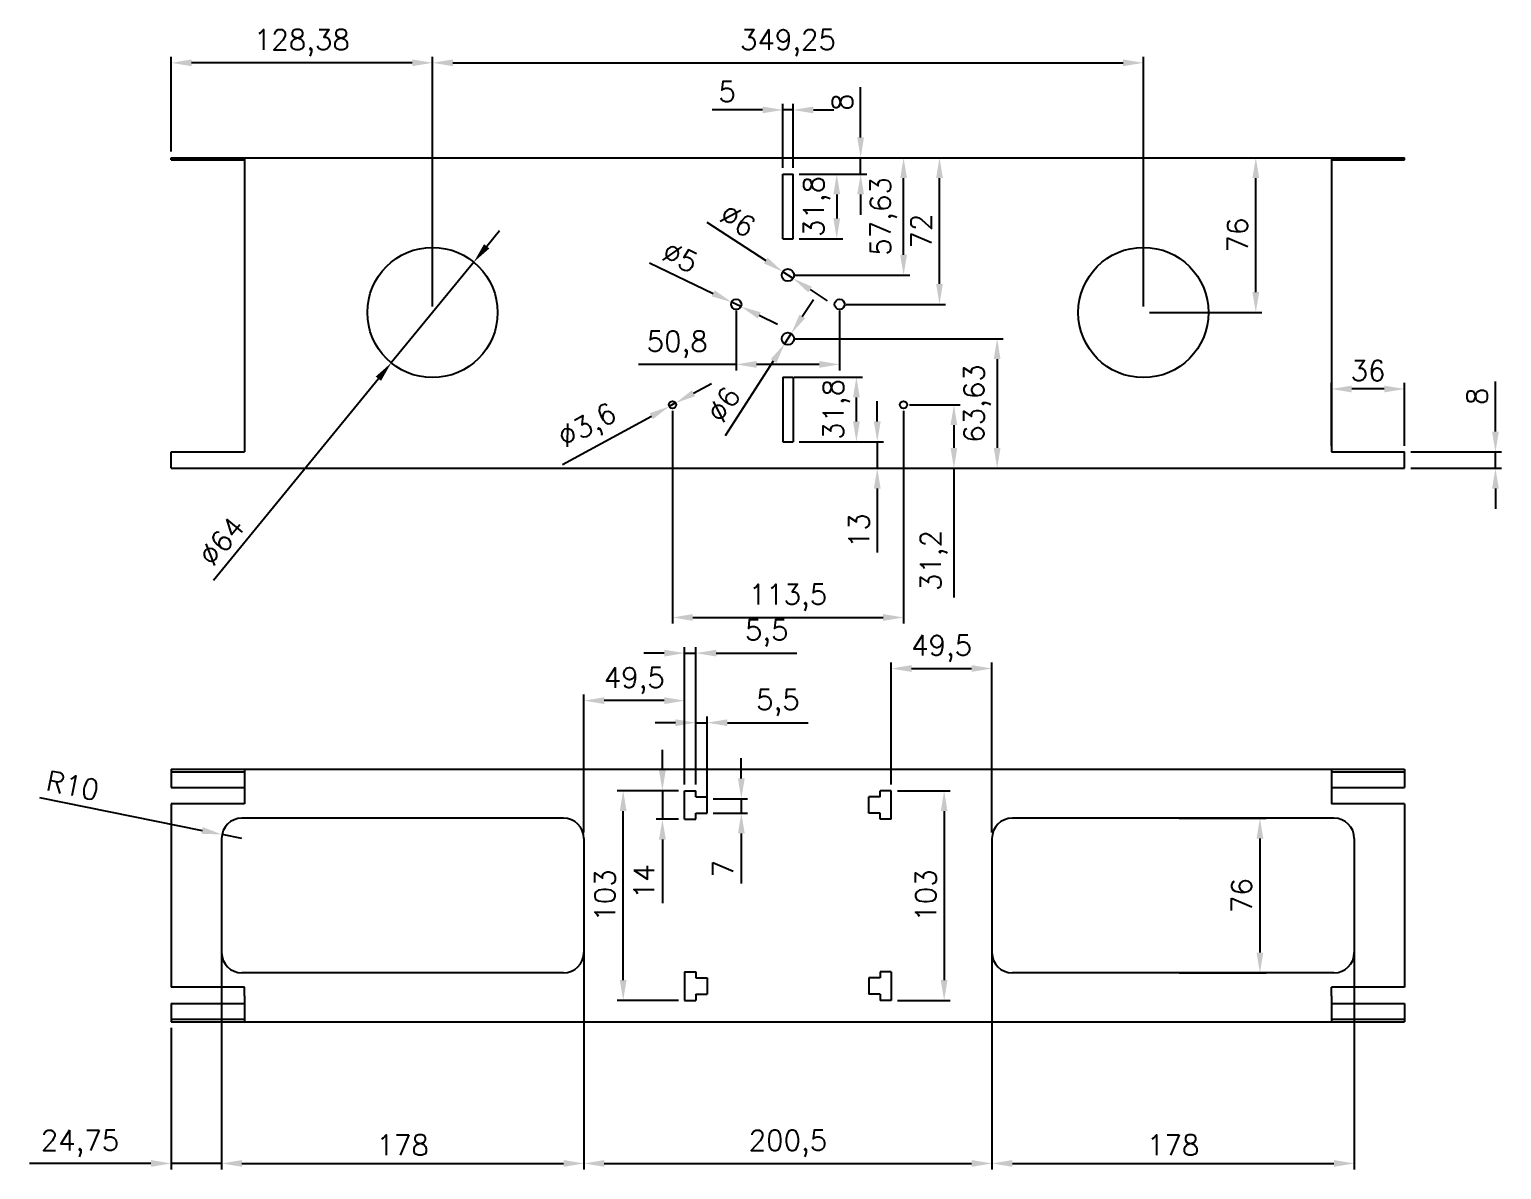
# Model space of a CAD drawing. Header units: millimetres. Extents: x 120943 to 145233, y 4425 to 40233.
# Drawn here: x 130941 to 131664, y 29408 to 29968 of the extents above; entities that cross this region are included whole.
import ezdxf

# ---------------------------------------------------------------- set-up
doc = ezdxf.new("R2010")
doc.units = ezdxf.units.MM
doc.layers.add('dim', color=2, linetype='Continuous', lineweight=9)
doc.styles.get("Standard").update_dxf_attribs({"font": 'txt', "bigfont": 'gbcbig.shx'})
doc.dimstyles.new('2-small', dxfattribs={"dimtxt": 10, "dimasz": 10, "dimexe": 3, "dimexo": 3, "dimgap": 4, "dimtad": 1, "dimtxsty": 'Standard', "dimcen": 5, "dimazin": 0, "dimtfac": 1, "dimtmove": 0, "dimatfit": 3, "dimfxl": 1, "dimarcsym": 0})

# ---------------------------------------------------------------- blocks, each defined once
blk = doc.blocks.new('*D1369')
at = {"layer": 'Defpoints', "color": 0}
for p in [(131616.19, 29760.6), (131660.8, 29760.6), (131616.19, 29752.6)]:
    blk.add_point(p, dxfattribs=at)
at = {"layer": 'dim', "color": 0, "lineweight": -2}
for p, q in [((131660.8, 29770.6), (131660.8, 29795.27)), ((131619.19, 29760.6), (131663.8, 29760.6)), ((131660.8, 29752.6), (131660.8, 29760.6)), ((131619.19, 29752.6), (131663.8, 29752.6)), ((131660.8, 29742.6), (131660.8, 29732.6))]:
    blk.add_line(p, q, dxfattribs=at)
at = {"layer": 'dim', "color": 0}
for points in [[(131659.13, 29770.6), (131662.47, 29770.6), (131660.8, 29760.6)], [(131659.13, 29742.6), (131662.47, 29742.6), (131660.8, 29752.6)]]:
    blk.add_solid(points, dxfattribs=at)
at = {"layer": 'dim', "color": 0, "insert": (131651.8, 29787.93), "char_height": 10, "attachment_point": 5, "rotation": 90}
blk.add_mtext('8', dxfattribs=at)
blk = doc.blocks.new('*D1370')
at = {"layer": 'Defpoints', "color": 0}
for p in [(131580.19, 29791.53), (131580.19, 29760.6), (131616.19, 29760.6)]:
    blk.add_point(p, dxfattribs=at)
at = {"layer": 'dim', "color": 0, "lineweight": -2}
for p, q in [((131580.19, 29763.6), (131580.19, 29794.53)), ((131616.19, 29763.6), (131616.19, 29794.53)), ((131606.19, 29791.53), (131590.19, 29791.53))]:
    blk.add_line(p, q, dxfattribs=at)
at = {"layer": 'dim', "color": 0}
for points in [[(131590.19, 29793.19), (131590.19, 29789.86), (131580.19, 29791.53)], [(131606.19, 29793.19), (131606.19, 29789.86), (131616.19, 29791.53)]]:
    blk.add_solid(points, dxfattribs=at)
at = {"layer": 'dim', "color": 0, "insert": (131598.19, 29800.53), "char_height": 10, "attachment_point": 5}
blk.add_mtext('36', dxfattribs=at)
blk = doc.blocks.new('*D1371')
at = {"layer": 'Defpoints', "color": 0}
for p in [(131010.19, 29951.74), (131010.19, 29905.1), (131138.56, 29829.1)]:
    blk.add_point(p, dxfattribs=at)
at = {"layer": 'dim', "color": 0, "lineweight": -2}
for p, q in [((131010.19, 29908.1), (131010.19, 29954.74)), ((131128.56, 29951.74), (131020.19, 29951.74)), ((131138.56, 29832.1), (131138.56, 29954.74))]:
    blk.add_line(p, q, dxfattribs=at)
at = {"layer": 'dim', "color": 0}
for points in [[(131020.19, 29953.4), (131020.19, 29950.07), (131010.19, 29951.74)], [(131128.56, 29953.4), (131128.56, 29950.07), (131138.56, 29951.74)]]:
    blk.add_solid(points, dxfattribs=at)
at = {"layer": 'dim', "color": 0, "insert": (131074.37, 29961.57), "char_height": 10, "attachment_point": 5}
blk.add_mtext('128,38', dxfattribs=at)
blk = doc.blocks.new('*D1098')
at = {"layer": 'Defpoints', "color": 0}
for p in [(131487.81, 29951.74), (131138.56, 29829.1), (131487.81, 29829.1)]:
    blk.add_point(p, dxfattribs=at)
at = {"layer": 'dim', "color": 0, "lineweight": -2}
for p, q in [((131138.56, 29832.1), (131138.56, 29954.74)), ((131148.56, 29951.74), (131477.81, 29951.74)), ((131487.81, 29832.1), (131487.81, 29954.74))]:
    blk.add_line(p, q, dxfattribs=at)
at = {"layer": 'dim', "color": 0}
for points in [[(131148.56, 29953.4), (131148.56, 29950.07), (131138.56, 29951.74)], [(131477.81, 29953.4), (131477.81, 29950.07), (131487.81, 29951.74)]]:
    blk.add_solid(points, dxfattribs=at)
at = {"layer": 'dim', "color": 0, "insert": (131313.19, 29961.57), "char_height": 10, "attachment_point": 5}
blk.add_mtext('349,25', dxfattribs=at)
blk = doc.blocks.new('*D1372')
at = {"layer": 'Defpoints', "color": 0}
for p in [(131487.81, 29905.1), (131543.07, 29905.1), (131487.81, 29829.1)]:
    blk.add_point(p, dxfattribs=at)
at = {"layer": 'dim', "color": 0, "lineweight": -2}
for p, q in [((131490.81, 29905.1), (131546.07, 29905.1)), ((131543.07, 29839.1), (131543.07, 29895.1)), ((131490.81, 29829.1), (131546.07, 29829.1))]:
    blk.add_line(p, q, dxfattribs=at)
at = {"layer": 'dim', "color": 0}
for points in [[(131541.4, 29895.1), (131544.73, 29895.1), (131543.07, 29905.1)], [(131541.4, 29839.1), (131544.73, 29839.1), (131543.07, 29829.1)]]:
    blk.add_solid(points, dxfattribs=at)
at = {"layer": 'dim', "color": 0, "insert": (131534.07, 29867.1), "char_height": 10, "attachment_point": 5, "rotation": 90}
blk.add_mtext('76', dxfattribs=at)
blk = doc.blocks.new('*D1373')
at = {"layer": 'Defpoints', "color": 0}
for p in [(131158.83, 29853.86), (131118.29, 29804.34)]:
    blk.add_point(p, dxfattribs=at)
at = {"layer": 'dim', "color": 0, "lineweight": -2}
for p, q in [((131165.17, 29861.6), (131171.5, 29869.34)), ((131158.83, 29853.86), (131118.29, 29804.34)), ((131030.92, 29697.61), (131111.96, 29796.6))]:
    blk.add_line(p, q, dxfattribs=at)
at = {"layer": 'dim', "color": 0}
for points in [[(131163.88, 29862.66), (131166.46, 29860.54), (131158.83, 29853.86)], [(131110.67, 29797.66), (131113.25, 29795.55), (131118.29, 29804.34)]]:
    blk.add_solid(points, dxfattribs=at)
at = {"layer": 'dim', "color": 0, "insert": (131034.93, 29716.73), "char_height": 10, "attachment_point": 5, "rotation": 50.69391}
blk.add_mtext('∅64', dxfattribs=at)
blk = doc.blocks.new('*D1374')
at = {"layer": 'Defpoints', "color": 0}
for p in [(131310.69, 29928.6), (131310.69, 29897.1), (131315.69, 29897.1)]:
    blk.add_point(p, dxfattribs=at)
at = {"layer": 'dim', "color": 0, "lineweight": -2}
for p, q in [((131310.69, 29900.1), (131310.69, 29931.6)), ((131315.69, 29900.1), (131315.69, 29931.6)), ((131300.69, 29928.6), (131276.02, 29928.6)), ((131315.69, 29928.6), (131310.69, 29928.6)), ((131325.69, 29928.6), (131335.69, 29928.6))]:
    blk.add_line(p, q, dxfattribs=at)
at = {"layer": 'dim', "color": 0}
for points in [[(131300.69, 29930.27), (131300.69, 29926.93), (131310.69, 29928.6)], [(131325.69, 29930.27), (131325.69, 29926.93), (131315.69, 29928.6)]]:
    blk.add_solid(points, dxfattribs=at)
at = {"layer": 'dim', "color": 0, "insert": (131283.35, 29937.6), "char_height": 10, "attachment_point": 5}
blk.add_mtext('5', dxfattribs=at)
blk = doc.blocks.new('*D1375')
at = {"layer": 'Defpoints', "color": 0}
for p in [(131256.44, 29783.8), (131369.94, 29783.8), (131369.94, 29679.29)]:
    blk.add_point(p, dxfattribs=at)
at = {"layer": 'dim', "color": 0, "lineweight": -2}
for p, q in [((131256.44, 29780.8), (131256.44, 29676.29)), ((131369.94, 29780.8), (131369.94, 29676.29)), ((131266.44, 29679.29), (131359.94, 29679.29))]:
    blk.add_line(p, q, dxfattribs=at)
at = {"layer": 'dim', "color": 0}
for points in [[(131266.44, 29680.96), (131266.44, 29677.63), (131256.44, 29679.29)], [(131359.94, 29680.96), (131359.94, 29677.63), (131369.94, 29679.29)]]:
    blk.add_solid(points, dxfattribs=at)
at = {"layer": 'dim', "color": 0, "insert": (131313.19, 29689.13), "char_height": 10, "attachment_point": 5}
blk.add_mtext('113,5', dxfattribs=at)
blk = doc.blocks.new('*D1376')
at = {"layer": 'Defpoints', "color": 0}
for p in [(131369.94, 29783.8), (131394.73, 29783.8), (131369.94, 29752.6)]:
    blk.add_point(p, dxfattribs=at)
at = {"layer": 'dim', "color": 0, "lineweight": -2}
for p, q in [((131372.94, 29783.8), (131397.73, 29783.8)), ((131394.73, 29773.8), (131394.73, 29762.6)), ((131372.94, 29752.6), (131397.73, 29752.6)), ((131394.73, 29752.6), (131394.73, 29689.1))]:
    blk.add_line(p, q, dxfattribs=at)
at = {"layer": 'dim', "color": 0}
for points in [[(131393.06, 29773.8), (131396.4, 29773.8), (131394.73, 29783.8)], [(131393.06, 29762.6), (131396.4, 29762.6), (131394.73, 29752.6)]]:
    blk.add_solid(points, dxfattribs=at)
at = {"layer": 'dim', "color": 0, "insert": (131384.9, 29707.27), "char_height": 10, "attachment_point": 5, "rotation": 90}
blk.add_mtext('31,2', dxfattribs=at)
blk = doc.blocks.new('*D1377')
at = {"layer": 'Defpoints', "color": 0}
for p in [(131315.69, 29765.6), (131313.19, 29752.6), (131357.07, 29752.6)]:
    blk.add_point(p, dxfattribs=at)
at = {"layer": 'dim', "color": 0, "lineweight": -2}
for p, q in [((131357.07, 29775.6), (131357.07, 29785.6)), ((131318.69, 29765.6), (131360.07, 29765.6)), ((131357.07, 29765.6), (131357.07, 29752.6)), ((131316.19, 29752.6), (131360.07, 29752.6)), ((131357.07, 29742.6), (131357.07, 29711.27))]:
    blk.add_line(p, q, dxfattribs=at)
at = {"layer": 'dim', "color": 0}
for points in [[(131355.4, 29775.6), (131358.74, 29775.6), (131357.07, 29765.6)], [(131355.4, 29742.6), (131358.74, 29742.6), (131357.07, 29752.6)]]:
    blk.add_solid(points, dxfattribs=at)
at = {"layer": 'dim', "color": 0, "insert": (131348.07, 29721.93), "char_height": 10, "attachment_point": 5, "rotation": 90}
blk.add_mtext('13', dxfattribs=at)
blk = doc.blocks.new('*D1378')
at = {"layer": 'Defpoints', "color": 0}
for p in [(131313.19, 29797.4), (131346.82, 29797.4), (131315.69, 29765.6)]:
    blk.add_point(p, dxfattribs=at)
at = {"layer": 'dim', "color": 0, "lineweight": -2}
for p, q in [((131316.19, 29797.4), (131349.82, 29797.4)), ((131346.82, 29775.6), (131346.82, 29787.4)), ((131318.69, 29765.6), (131349.82, 29765.6))]:
    blk.add_line(p, q, dxfattribs=at)
at = {"layer": 'dim', "color": 0}
for points in [[(131345.16, 29787.4), (131348.49, 29787.4), (131346.82, 29797.4)], [(131345.16, 29775.6), (131348.49, 29775.6), (131346.82, 29765.6)]]:
    blk.add_solid(points, dxfattribs=at)
at = {"layer": 'dim', "color": 0, "insert": (131336.99, 29781.5), "char_height": 10, "attachment_point": 5, "rotation": 90}
blk.add_mtext('31,8', dxfattribs=at)
blk = doc.blocks.new('*D1379')
at = {"layer": 'Defpoints', "color": 0}
for p in [(131315.69, 29905.1), (131315.69, 29897.1), (131348.9, 29897.1)]:
    blk.add_point(p, dxfattribs=at)
at = {"layer": 'dim', "color": 0, "lineweight": -2}
for p, q in [((131348.9, 29915.1), (131348.9, 29939.77)), ((131318.69, 29905.1), (131351.9, 29905.1)), ((131348.9, 29897.1), (131348.9, 29905.1)), ((131318.69, 29897.1), (131351.9, 29897.1)), ((131348.9, 29887.1), (131348.9, 29877.1))]:
    blk.add_line(p, q, dxfattribs=at)
at = {"layer": 'dim', "color": 0}
for points in [[(131347.23, 29915.1), (131350.56, 29915.1), (131348.9, 29905.1)], [(131347.23, 29887.1), (131350.56, 29887.1), (131348.9, 29897.1)]]:
    blk.add_solid(points, dxfattribs=at)
at = {"layer": 'dim', "color": 0, "insert": (131339.9, 29932.43), "char_height": 10, "attachment_point": 5, "rotation": 90}
blk.add_mtext('8', dxfattribs=at)
blk = doc.blocks.new('*D1380')
at = {"layer": 'Defpoints', "color": 0}
for p in [(131315.69, 29897.1), (131315.69, 29865.3), (131337.17, 29865.3)]:
    blk.add_point(p, dxfattribs=at)
at = {"layer": 'dim', "color": 0, "lineweight": -2}
for p, q in [((131318.69, 29897.1), (131340.17, 29897.1)), ((131337.17, 29887.1), (131337.17, 29875.3)), ((131318.69, 29865.3), (131340.17, 29865.3))]:
    blk.add_line(p, q, dxfattribs=at)
at = {"layer": 'dim', "color": 0}
for points in [[(131335.51, 29887.1), (131338.84, 29887.1), (131337.17, 29897.1)], [(131335.51, 29875.3), (131338.84, 29875.3), (131337.17, 29865.3)]]:
    blk.add_solid(points, dxfattribs=at)
at = {"layer": 'dim', "color": 0, "insert": (131327.34, 29881.2), "char_height": 10, "attachment_point": 5, "rotation": 90}
blk.add_mtext('31,8', dxfattribs=at)
blk = doc.blocks.new('*D1381')
at = {"layer": 'Defpoints', "color": 0}
for p in [(131287.79, 29833.1), (131338.59, 29833.1), (131338.59, 29803.6)]:
    blk.add_point(p, dxfattribs=at)
at = {"layer": 'dim', "color": 0, "lineweight": -2}
for p, q in [((131287.79, 29830.1), (131287.79, 29800.6)), ((131338.59, 29830.1), (131338.59, 29800.6)), ((131287.79, 29803.6), (131239.79, 29803.6)), ((131328.59, 29803.6), (131297.79, 29803.6))]:
    blk.add_line(p, q, dxfattribs=at)
at = {"layer": 'dim', "color": 0}
for points in [[(131297.79, 29805.27), (131297.79, 29801.93), (131287.79, 29803.6)], [(131328.59, 29805.27), (131328.59, 29801.93), (131338.59, 29803.6)]]:
    blk.add_solid(points, dxfattribs=at)
at = {"layer": 'dim', "color": 0, "insert": (131258.79, 29813.43), "char_height": 10, "attachment_point": 5}
blk.add_mtext('50,8', dxfattribs=at)
blk = doc.blocks.new('*D1382')
at = {"layer": 'Defpoints', "color": 0}
for p in [(131315.69, 29905.1), (131370, 29905.1), (131313.19, 29847.48)]:
    blk.add_point(p, dxfattribs=at)
at = {"layer": 'dim', "color": 0, "lineweight": -2}
for p, q in [((131318.69, 29905.1), (131373, 29905.1)), ((131370, 29857.48), (131370, 29895.1)), ((131316.19, 29847.48), (131373, 29847.48))]:
    blk.add_line(p, q, dxfattribs=at)
at = {"layer": 'dim', "color": 0}
for points in [[(131368.33, 29895.1), (131371.67, 29895.1), (131370, 29905.1)], [(131368.33, 29857.48), (131371.67, 29857.48), (131370, 29847.48)]]:
    blk.add_solid(points, dxfattribs=at)
at = {"layer": 'dim', "color": 0, "insert": (131360.17, 29876.29), "char_height": 10, "attachment_point": 5, "rotation": 90}
blk.add_mtext('57,63', dxfattribs=at)
blk = doc.blocks.new('*D1383')
at = {"layer": 'Defpoints', "color": 0}
for p in [(131370, 29905.1), (131387.65, 29905.1), (131338.59, 29833.1)]:
    blk.add_point(p, dxfattribs=at)
at = {"layer": 'dim', "color": 0, "lineweight": -2}
for p, q in [((131373, 29905.1), (131390.65, 29905.1)), ((131387.65, 29843.1), (131387.65, 29895.1)), ((131341.59, 29833.1), (131390.65, 29833.1))]:
    blk.add_line(p, q, dxfattribs=at)
at = {"layer": 'dim', "color": 0}
for points in [[(131385.99, 29895.1), (131389.32, 29895.1), (131387.65, 29905.1)], [(131385.99, 29843.1), (131389.32, 29843.1), (131387.65, 29833.1)]]:
    blk.add_solid(points, dxfattribs=at)
at = {"layer": 'dim', "color": 0, "insert": (131378.65, 29869.1), "char_height": 10, "attachment_point": 5, "rotation": 90}
blk.add_mtext('72', dxfattribs=at)
blk = doc.blocks.new('*D1384')
at = {"layer": 'Defpoints', "color": 0}
for p in [(131313.19, 29816.23), (131394.73, 29752.6), (131415.96, 29752.6)]:
    blk.add_point(p, dxfattribs=at)
at = {"layer": 'dim', "color": 0, "lineweight": -2}
for p, q in [((131316.19, 29816.23), (131418.96, 29816.23)), ((131415.96, 29806.23), (131415.96, 29762.6)), ((131397.73, 29752.6), (131418.96, 29752.6))]:
    blk.add_line(p, q, dxfattribs=at)
at = {"layer": 'dim', "color": 0}
for points in [[(131414.3, 29806.23), (131417.63, 29806.23), (131415.96, 29816.23)], [(131414.3, 29762.6), (131417.63, 29762.6), (131415.96, 29752.6)]]:
    blk.add_solid(points, dxfattribs=at)
at = {"layer": 'dim', "color": 0, "insert": (131406.13, 29784.41), "char_height": 10, "attachment_point": 5, "rotation": 90}
blk.add_mtext('63,63', dxfattribs=at)
blk = doc.blocks.new('*D1385')
at = {"layer": 'Defpoints', "color": 0}
for p in [(131258.02, 29784.66), (131254.85, 29782.94)]:
    blk.add_point(p, dxfattribs=at)
at = {"layer": 'dim', "color": 0, "lineweight": -2}
for p, q in [((131266.8, 29789.44), (131275.59, 29794.21)), ((131258.02, 29784.66), (131254.85, 29782.94)), ((131202.43, 29754.45), (131246.07, 29778.17))]:
    blk.add_line(p, q, dxfattribs=at)
at = {"layer": 'dim', "color": 0}
for points in [[(131266.01, 29790.9), (131267.6, 29787.97), (131258.02, 29784.66)], [(131245.27, 29779.63), (131246.86, 29776.7), (131254.85, 29782.94)]]:
    blk.add_solid(points, dxfattribs=at)
at = {"layer": 'dim', "color": 0, "insert": (131215.16, 29772.56), "char_height": 10, "attachment_point": 5, "rotation": 28.52118}
blk.add_mtext('∅3,6', dxfattribs=at)
blk = doc.blocks.new('*D1386')
at = {"layer": 'Defpoints', "color": 0}
for p in [(131285.53, 29834.18), (131290.04, 29832.02)]:
    blk.add_point(p, dxfattribs=at)
at = {"layer": 'dim', "color": 0, "lineweight": -2}
for p, q in [((131245.23, 29853.43), (131276.51, 29838.49)), ((131290.04, 29832.02), (131285.53, 29834.18)), ((131299.07, 29827.71), (131308.09, 29823.4))]:
    blk.add_line(p, q, dxfattribs=at)
at = {"layer": 'dim', "color": 0}
for points in [[(131277.23, 29839.99), (131275.79, 29836.99), (131285.53, 29834.18)], [(131299.78, 29829.22), (131298.35, 29826.21), (131290.04, 29832.02)]]:
    blk.add_solid(points, dxfattribs=at)
at = {"layer": 'dim', "color": 0, "insert": (131260.23, 29856.24), "char_height": 10, "attachment_point": 5, "rotation": 334.46765}
blk.add_mtext('∅5', dxfattribs=at)
blk = doc.blocks.new('*D1387')
at = {"layer": 'Defpoints', "color": 0}
for p in [(131310.67, 29849.12), (131315.7, 29845.84)]:
    blk.add_point(p, dxfattribs=at)
at = {"layer": 'dim', "color": 0, "lineweight": -2}
for p, q in [((131273.27, 29873.53), (131302.3, 29854.58)), ((131315.7, 29845.84), (131310.67, 29849.12)), ((131324.07, 29840.37), (131332.45, 29834.91))]:
    blk.add_line(p, q, dxfattribs=at)
at = {"layer": 'dim', "color": 0}
for points in [[(131303.21, 29855.98), (131301.39, 29853.18), (131310.67, 29849.12)], [(131324.98, 29841.77), (131323.16, 29838.98), (131315.7, 29845.84)]]:
    blk.add_solid(points, dxfattribs=at)
at = {"layer": 'dim', "color": 0, "insert": (131288.51, 29874.32), "char_height": 10, "attachment_point": 5, "rotation": 326.87365}
blk.add_mtext('∅6', dxfattribs=at)
blk = doc.blocks.new('*D1388')
at = {"layer": 'Defpoints', "color": 0}
for p in [(131311.56, 29813.71), (131314.81, 29818.75)]:
    blk.add_point(p, dxfattribs=at)
at = {"layer": 'dim', "color": 0, "lineweight": -2}
for p, q in [((131320.24, 29827.14), (131325.67, 29835.54)), ((131314.81, 29818.75), (131311.56, 29813.71)), ((131282.46, 29768.69), (131306.13, 29805.31))]:
    blk.add_line(p, q, dxfattribs=at)
at = {"layer": 'dim', "color": 0}
for points in [[(131318.84, 29828.05), (131321.64, 29826.24), (131314.81, 29818.75)], [(131304.73, 29806.21), (131307.53, 29804.4), (131311.56, 29813.71)]]:
    blk.add_solid(points, dxfattribs=at)
at = {"layer": 'dim', "color": 0, "insert": (131281.6, 29783.94), "char_height": 10, "attachment_point": 5, "rotation": 57.12264}
blk.add_mtext('∅6', dxfattribs=at)
blk = doc.blocks.new('*D1389')
at = {"layer": 'Defpoints', "color": 0}
for p in [(131034.94, 29542.72), (131212.94, 29542.72), (131212.94, 29411.12)]:
    blk.add_point(p, dxfattribs=at)
at = {"layer": 'dim', "color": 0, "lineweight": -2}
for p, q in [((131034.94, 29539.72), (131034.94, 29408.12)), ((131212.94, 29539.72), (131212.94, 29408.12)), ((131044.94, 29411.12), (131202.94, 29411.12))]:
    blk.add_line(p, q, dxfattribs=at)
at = {"layer": 'dim', "color": 0}
for points in [[(131044.94, 29412.79), (131044.94, 29409.45), (131034.94, 29411.12)], [(131202.94, 29412.79), (131202.94, 29409.45), (131212.94, 29411.12)]]:
    blk.add_solid(points, dxfattribs=at)
at = {"layer": 'dim', "color": 0, "insert": (131123.94, 29420.12), "char_height": 10, "attachment_point": 5}
blk.add_mtext('178', dxfattribs=at)
blk = doc.blocks.new('*D1390')
at = {"layer": 'Defpoints', "color": 0}
for p in [(131212.94, 29542.72), (131413.44, 29539.72), (131413.44, 29411.12)]:
    blk.add_point(p, dxfattribs=at)
at = {"layer": 'dim', "color": 0, "lineweight": -2}
for p, q in [((131212.94, 29539.72), (131212.94, 29408.12)), ((131413.44, 29536.72), (131413.44, 29408.12)), ((131222.94, 29411.12), (131403.44, 29411.12))]:
    blk.add_line(p, q, dxfattribs=at)
at = {"layer": 'dim', "color": 0}
for points in [[(131222.94, 29412.79), (131222.94, 29409.45), (131212.94, 29411.12)], [(131403.44, 29412.79), (131403.44, 29409.45), (131413.44, 29411.12)]]:
    blk.add_solid(points, dxfattribs=at)
at = {"layer": 'dim', "color": 0, "insert": (131313.19, 29420.95), "char_height": 10, "attachment_point": 5}
blk.add_mtext('200,5', dxfattribs=at)
blk = doc.blocks.new('*D1099')
at = {"layer": 'Defpoints', "color": 0}
for p in [(131034.94, 29539.72), (131010.19, 29480.72), (131010.19, 29411.12)]:
    blk.add_point(p, dxfattribs=at)
at = {"layer": 'dim', "color": 0, "lineweight": -2}
for p, q in [((131034.94, 29536.72), (131034.94, 29408.12)), ((131010.19, 29477.72), (131010.19, 29408.12)), ((131000.19, 29411.12), (130940.52, 29411.12)), ((131034.94, 29411.12), (131010.19, 29411.12)), ((131044.94, 29411.12), (131054.94, 29411.12))]:
    blk.add_line(p, q, dxfattribs=at)
at = {"layer": 'dim', "color": 0}
for points in [[(131000.19, 29412.79), (131000.19, 29409.45), (131010.19, 29411.12)], [(131044.94, 29412.79), (131044.94, 29409.45), (131034.94, 29411.12)]]:
    blk.add_solid(points, dxfattribs=at)
at = {"layer": 'dim', "color": 0, "insert": (130965.35, 29420.95), "char_height": 10, "attachment_point": 5}
blk.add_mtext('24,75', dxfattribs=at)
blk = doc.blocks.new('*D1391')
at = {"layer": 'Defpoints', "color": 0}
for p in [(131413.44, 29542.72), (131591.44, 29542.72), (131591.44, 29411.12)]:
    blk.add_point(p, dxfattribs=at)
at = {"layer": 'dim', "color": 0, "lineweight": -2}
for p, q in [((131413.44, 29539.72), (131413.44, 29408.12)), ((131591.44, 29539.72), (131591.44, 29408.12)), ((131423.44, 29411.12), (131581.44, 29411.12))]:
    blk.add_line(p, q, dxfattribs=at)
at = {"layer": 'dim', "color": 0}
for points in [[(131423.44, 29412.79), (131423.44, 29409.45), (131413.44, 29411.12)], [(131581.44, 29412.79), (131581.44, 29409.45), (131591.44, 29411.12)]]:
    blk.add_solid(points, dxfattribs=at)
at = {"layer": 'dim', "color": 0, "insert": (131502.44, 29420.12), "char_height": 10, "attachment_point": 5}
blk.add_mtext('178', dxfattribs=at)
blk = doc.blocks.new('*D1392')
at = {"layer": 'Defpoints', "color": 0}
for p in [(131502.44, 29580.72), (131502.44, 29504.72), (131545.07, 29504.72)]:
    blk.add_point(p, dxfattribs=at)
at = {"layer": 'dim', "color": 0, "lineweight": -2}
for p, q in [((131505.44, 29580.72), (131548.07, 29580.72)), ((131545.07, 29570.72), (131545.07, 29514.72)), ((131505.44, 29504.72), (131548.07, 29504.72))]:
    blk.add_line(p, q, dxfattribs=at)
at = {"layer": 'dim', "color": 0}
for points in [[(131543.41, 29570.72), (131546.74, 29570.72), (131545.07, 29580.72)], [(131543.41, 29514.72), (131546.74, 29514.72), (131545.07, 29504.72)]]:
    blk.add_solid(points, dxfattribs=at)
at = {"layer": 'dim', "color": 0, "insert": (131536.07, 29542.72), "char_height": 10, "attachment_point": 5, "rotation": 90}
blk.add_mtext('76', dxfattribs=at)
blk = doc.blocks.new('*D1393')
at = {"layer": 'Defpoints', "color": 0}
for p in [(131212.94, 29638.44), (131262.44, 29594.22), (131212.94, 29570.72)]:
    blk.add_point(p, dxfattribs=at)
at = {"layer": 'dim', "color": 0, "lineweight": -2}
for p, q in [((131212.94, 29573.72), (131212.94, 29641.44)), ((131262.44, 29597.22), (131262.44, 29641.44)), ((131252.44, 29638.44), (131222.94, 29638.44))]:
    blk.add_line(p, q, dxfattribs=at)
at = {"layer": 'dim', "color": 0}
for points in [[(131222.94, 29640.1), (131222.94, 29636.77), (131212.94, 29638.44)], [(131252.44, 29640.1), (131252.44, 29636.77), (131262.44, 29638.44)]]:
    blk.add_solid(points, dxfattribs=at)
at = {"layer": 'dim', "color": 0, "insert": (131237.69, 29648.27), "char_height": 10, "attachment_point": 5}
blk.add_mtext('49,5', dxfattribs=at)
blk = doc.blocks.new('*D1394')
at = {"layer": 'Defpoints', "color": 0}
for p in [(131413.44, 29654.22), (131363.94, 29594.22), (131413.44, 29570.72)]:
    blk.add_point(p, dxfattribs=at)
at = {"layer": 'dim', "color": 0, "lineweight": -2}
for p, q in [((131363.94, 29597.22), (131363.94, 29657.22)), ((131413.44, 29573.72), (131413.44, 29657.22)), ((131373.94, 29654.22), (131403.44, 29654.22))]:
    blk.add_line(p, q, dxfattribs=at)
at = {"layer": 'dim', "color": 0}
for points in [[(131373.94, 29655.89), (131373.94, 29652.56), (131363.94, 29654.22)], [(131403.44, 29655.89), (131403.44, 29652.56), (131413.44, 29654.22)]]:
    blk.add_solid(points, dxfattribs=at)
at = {"layer": 'dim', "color": 0, "insert": (131388.69, 29664.06), "char_height": 10, "attachment_point": 5}
blk.add_mtext('49,5', dxfattribs=at)
blk = doc.blocks.new('*D1395')
at = {"layer": 'Defpoints', "color": 0}
for p in [(131363.94, 29594.22), (131363.94, 29491.22), (131389.93, 29491.22)]:
    blk.add_point(p, dxfattribs=at)
at = {"layer": 'dim', "color": 0, "lineweight": -2}
for p, q in [((131366.94, 29594.22), (131392.93, 29594.22)), ((131389.93, 29584.22), (131389.93, 29501.22)), ((131366.94, 29491.22), (131392.93, 29491.22))]:
    blk.add_line(p, q, dxfattribs=at)
at = {"layer": 'dim', "color": 0}
for points in [[(131388.26, 29584.22), (131391.59, 29584.22), (131389.93, 29594.22)], [(131388.26, 29501.22), (131391.59, 29501.22), (131389.93, 29491.22)]]:
    blk.add_solid(points, dxfattribs=at)
at = {"layer": 'dim', "color": 0, "insert": (131380.93, 29542.72), "char_height": 10, "attachment_point": 5, "rotation": 90}
blk.add_mtext('103', dxfattribs=at)
blk = doc.blocks.new('*D1396')
at = {"layer": 'Defpoints', "color": 0}
for p in [(131232.24, 29594.22), (131262.44, 29594.22), (131262.44, 29491.22)]:
    blk.add_point(p, dxfattribs=at)
at = {"layer": 'dim', "color": 0, "lineweight": -2}
for p, q in [((131259.44, 29594.22), (131229.24, 29594.22)), ((131232.24, 29501.22), (131232.24, 29584.22)), ((131259.44, 29491.22), (131229.24, 29491.22))]:
    blk.add_line(p, q, dxfattribs=at)
at = {"layer": 'dim', "color": 0}
for points in [[(131230.57, 29584.22), (131233.9, 29584.22), (131232.24, 29594.22)], [(131230.57, 29501.22), (131233.9, 29501.22), (131232.24, 29491.22)]]:
    blk.add_solid(points, dxfattribs=at)
at = {"layer": 'dim', "color": 0, "insert": (131223.24, 29542.72), "char_height": 10, "attachment_point": 5, "rotation": 90}
blk.add_mtext('103', dxfattribs=at)
blk = doc.blocks.new('*D1397')
at = {"layer": 'Defpoints', "color": 0}
for p in [(131267.94, 29661.78), (131262.44, 29594.22), (131267.94, 29594.22)]:
    blk.add_point(p, dxfattribs=at)
at = {"layer": 'dim', "color": 0, "lineweight": -2}
for p, q in [((131252.44, 29661.78), (131242.44, 29661.78)), ((131262.44, 29597.22), (131262.44, 29664.78)), ((131262.44, 29661.78), (131267.94, 29661.78)), ((131267.94, 29597.22), (131267.94, 29664.78)), ((131277.94, 29661.78), (131317.6, 29661.78))]:
    blk.add_line(p, q, dxfattribs=at)
at = {"layer": 'dim', "color": 0}
for points in [[(131252.44, 29663.45), (131252.44, 29660.11), (131262.44, 29661.78)], [(131277.94, 29663.45), (131277.94, 29660.11), (131267.94, 29661.78)]]:
    blk.add_solid(points, dxfattribs=at)
at = {"layer": 'dim', "color": 0, "insert": (131302.77, 29671.61), "char_height": 10, "attachment_point": 5}
blk.add_mtext('5,5', dxfattribs=at)
blk = doc.blocks.new('*D1398')
at = {"layer": 'Defpoints', "color": 0}
for p in [(131273.44, 29627.61), (131267.94, 29594.22), (131273.44, 29587.22)]:
    blk.add_point(p, dxfattribs=at)
at = {"layer": 'dim', "color": 0, "lineweight": -2}
for p, q in [((131257.94, 29627.61), (131247.94, 29627.61)), ((131267.94, 29597.22), (131267.94, 29630.61)), ((131267.94, 29627.61), (131273.44, 29627.61)), ((131273.44, 29590.22), (131273.44, 29630.61)), ((131283.44, 29627.61), (131323.1, 29627.61))]:
    blk.add_line(p, q, dxfattribs=at)
at = {"layer": 'dim', "color": 0}
for points in [[(131257.94, 29629.28), (131257.94, 29625.95), (131267.94, 29627.61)], [(131283.44, 29629.28), (131283.44, 29625.95), (131273.44, 29627.61)]]:
    blk.add_solid(points, dxfattribs=at)
at = {"layer": 'dim', "color": 0, "insert": (131308.27, 29637.45), "char_height": 10, "attachment_point": 5}
blk.add_mtext('5,5', dxfattribs=at)
blk = doc.blocks.new('*D1399')
at = {"layer": 'Defpoints', "color": 0}
for p in [(131273.44, 29590.22), (131273.44, 29583.22), (131290.28, 29583.22)]:
    blk.add_point(p, dxfattribs=at)
at = {"layer": 'dim', "color": 0, "lineweight": -2}
for p, q in [((131290.28, 29600.22), (131290.28, 29610.22)), ((131276.44, 29590.22), (131293.28, 29590.22)), ((131290.28, 29590.22), (131290.28, 29583.22)), ((131276.44, 29583.22), (131293.28, 29583.22)), ((131290.28, 29573.22), (131290.28, 29548.55))]:
    blk.add_line(p, q, dxfattribs=at)
at = {"layer": 'dim', "color": 0}
for points in [[(131288.62, 29600.22), (131291.95, 29600.22), (131290.28, 29590.22)], [(131288.62, 29573.22), (131291.95, 29573.22), (131290.28, 29583.22)]]:
    blk.add_solid(points, dxfattribs=at)
at = {"layer": 'dim', "color": 0, "insert": (131281.28, 29555.89), "char_height": 10, "attachment_point": 5, "rotation": 90}
blk.add_mtext('7', dxfattribs=at)
blk = doc.blocks.new('*D1400')
at = {"layer": 'Defpoints', "color": 0}
for p in [(131262.44, 29594.22), (131251.51, 29580.22), (131262.44, 29580.22)]:
    blk.add_point(p, dxfattribs=at)
at = {"layer": 'dim', "color": 0, "lineweight": -2}
for p, q in [((131251.51, 29604.22), (131251.51, 29614.22)), ((131259.44, 29594.22), (131248.51, 29594.22)), ((131251.51, 29594.22), (131251.51, 29580.22)), ((131259.44, 29580.22), (131248.51, 29580.22)), ((131251.51, 29570.22), (131251.51, 29538.89))]:
    blk.add_line(p, q, dxfattribs=at)
at = {"layer": 'dim', "color": 0}
for points in [[(131249.84, 29604.22), (131253.17, 29604.22), (131251.51, 29594.22)], [(131249.84, 29570.22), (131253.17, 29570.22), (131251.51, 29580.22)]]:
    blk.add_solid(points, dxfattribs=at)
at = {"layer": 'dim', "color": 0, "insert": (131242.51, 29549.55), "char_height": 10, "attachment_point": 5, "rotation": 90}
blk.add_mtext('14', dxfattribs=at)
blk = doc.blocks.new('*D1101')
at = {"layer": 'Defpoints', "color": 0}
for p in [(131035.14, 29572.7), (131044.94, 29570.72)]:
    blk.add_point(p, dxfattribs=at)
at = {"layer": 'dim', "color": 0, "lineweight": -2}
for p, q in [((130945.44, 29590.86), (131025.33, 29574.69)), ((131044.94, 29570.72), (131035.14, 29572.7))]:
    blk.add_line(p, q, dxfattribs=at)
at = {"layer": 'dim', "color": 0}
blk.add_solid([(131025.66, 29576.32), (131025, 29573.05), (131035.14, 29572.7)], dxfattribs=at)
at = {"layer": 'dim', "color": 0, "insert": (130961.77, 29596.73), "char_height": 10, "attachment_point": 5, "rotation": 348.55886}
blk.add_mtext('R10', dxfattribs=at)

msp = doc.modelspace()

# ---------------------------------------------------------------- linework, layer by layer
for p, q in [((131010.186, 29905.101), (131616.186, 29905.101)), ((131010.186, 29904.101), (131010.186, 29905.101)), ((131010.186, 29904.101), (131046.186, 29904.101)), ((131046.186, 29905.101), (131046.186, 29760.601)), ((131580.186, 29905.101), (131580.186, 29760.601)), ((131580.186, 29904.101), (131616.186, 29904.101)), ((131616.186, 29904.101), (131616.186, 29905.101)), ((131310.686, 29897.101), (131315.686, 29897.101)), ((131310.686, 29865.301), (131310.686, 29897.101)), ((131315.686, 29865.301), (131315.686, 29897.101)), ((131310.686, 29865.301), (131315.686, 29865.301)), ((131310.686, 29797.401), (131315.686, 29797.401)), ((131310.686, 29797.401), (131310.686, 29765.601)), ((131315.686, 29797.401), (131315.686, 29765.601)), ((131310.686, 29765.601), (131315.686, 29765.601)), ((131010.186, 29760.601), (131046.186, 29760.601)), ((131010.186, 29752.601), (131010.186, 29760.601)), ((131580.186, 29760.601), (131616.186, 29760.601)), ((131616.186, 29752.601), (131616.186, 29760.601)), ((131010.186, 29752.601), (131616.186, 29752.601)), ((131010.186, 29604.72), (131616.186, 29604.72)), ((131010.186, 29604.72), (131010.186, 29595.72)), ((131046.186, 29604.72), (131046.186, 29587.72)), ((131580.186, 29604.72), (131580.186, 29592.02)), ((131616.186, 29604.72), (131616.186, 29595.72)), ((131010.186, 29603.52), (131046.186, 29603.52)), ((131580.186, 29603.52), (131616.186, 29603.52)), ((131010.186, 29595.72), (131046.186, 29595.72)), ((131262.436, 29594.22), (131267.936, 29594.22)), ((131262.436, 29580.22), (131262.436, 29594.22)), ((131267.936, 29591.22), (131267.936, 29594.22)), ((131267.936, 29591.22), (131273.436, 29591.22)), ((131273.436, 29583.22), (131273.436, 29591.22)), ((131358.436, 29591.22), (131352.936, 29591.22)), ((131352.936, 29583.22), (131352.936, 29591.22)), ((131363.936, 29594.22), (131358.436, 29594.22)), ((131358.436, 29591.22), (131358.436, 29594.22)), ((131363.936, 29580.22), (131363.936, 29594.22)), ((131580.186, 29595.72), (131616.186, 29595.72)), ((131580.186, 29592.02), (131580.186, 29587.72)), ((131010.186, 29587.72), (131010.186, 29497.72)), ((131046.186, 29587.72), (131010.186, 29587.72)), ((131267.936, 29583.22), (131273.436, 29583.22)), ((131267.936, 29580.22), (131267.936, 29583.22)), ((131358.436, 29583.22), (131352.936, 29583.22)), ((131358.436, 29580.22), (131358.436, 29583.22)), ((131616.186, 29587.72), (131580.186, 29587.72)), ((131616.186, 29587.72), (131616.186, 29497.72)), ((131202.936, 29580.72), (131044.936, 29580.72)), ((131262.436, 29580.22), (131267.936, 29580.22)), ((131363.936, 29580.22), (131358.436, 29580.22)), ((131581.436, 29580.72), (131423.436, 29580.72)), ((131034.936, 29570.72), (131034.936, 29514.72)), ((131212.936, 29570.72), (131212.936, 29514.72)), ((131413.436, 29570.72), (131413.436, 29514.72)), ((131591.436, 29570.72), (131591.436, 29514.72)), ((131202.936, 29504.72), (131044.936, 29504.72)), ((131262.436, 29505.22), (131267.936, 29505.22)), ((131262.436, 29505.22), (131262.436, 29491.22)), ((131267.936, 29505.22), (131267.936, 29502.22)), ((131363.936, 29505.22), (131358.436, 29505.22)), ((131358.436, 29505.22), (131358.436, 29502.22)), ((131363.936, 29505.22), (131363.936, 29491.22)), ((131581.436, 29504.72), (131423.436, 29504.72)), ((131046.186, 29497.72), (131010.186, 29497.72)), ((131046.186, 29493.42), (131046.186, 29497.72)), ((131267.936, 29502.22), (131273.436, 29502.22)), ((131273.436, 29502.22), (131273.436, 29494.22)), ((131358.436, 29502.22), (131352.936, 29502.22)), ((131352.936, 29502.22), (131352.936, 29494.22)), ((131616.186, 29497.72), (131580.186, 29497.72)), ((131580.186, 29493.42), (131580.186, 29497.72)), ((131010.186, 29489.72), (131046.186, 29489.72)), ((131010.186, 29489.72), (131010.186, 29480.72)), ((131046.186, 29493.42), (131046.186, 29480.72)), ((131262.436, 29491.22), (131267.936, 29491.22)), ((131267.936, 29494.22), (131273.436, 29494.22)), ((131267.936, 29494.22), (131267.936, 29491.22)), ((131358.436, 29494.22), (131352.936, 29494.22)), ((131358.436, 29494.22), (131358.436, 29491.22)), ((131363.936, 29491.22), (131358.436, 29491.22)), ((131580.186, 29493.42), (131580.186, 29480.72)), ((131580.186, 29489.72), (131616.186, 29489.72)), ((131616.186, 29489.72), (131616.186, 29480.72)), ((131010.186, 29481.92), (131046.186, 29481.92)), ((131580.186, 29481.92), (131616.186, 29481.92)), ((131010.186, 29480.72), (131616.186, 29480.72))]:
    msp.add_line(p, q)
for centre, radius in [((131138.561, 29829.101), 32), ((131487.811, 29829.101), 32), ((131313.186, 29847.476), 3), ((131287.786, 29833.101), 2.5), ((131338.586, 29833.101), 2.5), ((131313.186, 29816.226), 3), ((131256.436, 29783.801), 1.8), ((131369.936, 29783.801), 1.8)]:
    msp.add_circle(centre, radius)
for centre, start, end in [((131044.936, 29570.72), 90, 180), ((131202.936, 29570.72), 0, 90), ((131423.436, 29570.72), 90, 180), ((131581.436, 29570.72), 0, 90), ((131044.936, 29514.72), 180, 270), ((131202.936, 29514.72), 270, 0), ((131423.436, 29514.72), 180, 270), ((131581.436, 29514.72), 270, 0)]:
    msp.add_arc(centre, 10, start, end)

# ---------------------------------------------------------------- dimensions: what is measured, and where the dimension line sits
at = {"layer": 'dim'}
for base, p1, p2, picture, middle in [((131010.186301473, 29951.735520836), (131138.561301473, 29829.101149389), (131010.186301473, 29905.101149389), '*D1371', (131074.373801473, 29961.568854169)), ((131487.811, 29951.736), (131138.561, 29829.101), (131487.811, 29829.101), '*D1098', (131313.186, 29961.569)), ((131310.686, 29928.599), (131315.686, 29897.101), (131310.686, 29897.101), '*D1374', (131283.353, 29937.599)), ((131580.186, 29791.527), (131616.186, 29760.601), (131580.186, 29760.601), '*D1370', (131598.186, 29800.527)), ((131369.936, 29679.294), (131256.436, 29783.801), (131369.936, 29783.801), '*D1375', (131313.186, 29689.128)), ((131413.436, 29654.222), (131363.936, 29594.22), (131413.436, 29570.72), '*D1394', (131388.686, 29664.055)), ((131212.936, 29638.435), (131262.436, 29594.22), (131212.936, 29570.72), '*D1393', (131237.686, 29648.269)), ((131273.436, 29627.614), (131267.936, 29594.22), (131273.436, 29587.22), '*D1398', (131308.27, 29637.447)), ((131010.186, 29411.12), (131034.936, 29539.72), (131010.186, 29480.72), '*D1099', (130965.353, 29420.953)), ((131212.936, 29411.12), (131034.936, 29542.72), (131212.936, 29542.72), '*D1389', (131123.936, 29420.12)), ((131413.436, 29411.12), (131212.936, 29542.72), (131413.436, 29539.72), '*D1390', (131313.186, 29420.953)), ((131591.436, 29411.12), (131413.436, 29542.72), (131591.436, 29542.72), '*D1391', (131502.436, 29420.12))]:
    dim = msp.add_linear_dim(base=base, p1=p1, p2=p2, dimstyle='2-small', override={"dimpost": '\\X'}, dxfattribs=at)
    dim.commit()
    dim.dimension.update_dxf_attribs({"geometry": picture, "text_midpoint": middle})
for base, p1, p2, picture, middle in [((131348.896, 29897.101), (131315.686, 29905.101), (131315.686, 29897.101), '*D1379', (131348.896, 29932.434)), ((131337.172, 29865.301), (131315.686, 29897.101), (131315.686, 29865.301), '*D1380', (131337.172, 29881.201)), ((131415.961739917, 29752.601149389), (131313.186301473, 29816.226149389), (131394.731086924, 29752.601149389), '*D1384', (131415.961739917, 29784.413649389)), ((131346.823, 29797.401), (131315.686, 29765.601), (131313.186, 29797.401), '*D1378', (131346.823, 29781.501)), ((131394.731, 29783.801), (131369.936, 29752.601), (131369.936, 29783.801), '*D1376', (131394.731, 29707.267)), ((131389.925, 29491.22), (131363.936, 29594.22), (131363.936, 29491.22), '*D1395', (131389.925, 29542.72))]:
    dim = msp.add_linear_dim(base=base, p1=p1, p2=p2, angle=90, dimstyle='2-small', override={"dimpost": '\\X'}, dxfattribs=at)
    dim.commit()
    dim.dimension.update_dxf_attribs({"geometry": picture, "text_midpoint": middle, "dimtype": 160})
for base, p1, p2, picture, middle in [((131369.998775295, 29905.101149389), (131313.186301473, 29847.476149389), (131315.686301473, 29905.101149389), '*D1382', (131360.165441962, 29876.288649389)), ((131387.653, 29905.101), (131338.586, 29833.101), (131369.999, 29905.101), '*D1383', (131378.653, 29869.101)), ((131543.066, 29905.101), (131487.811, 29829.101), (131487.811, 29905.101), '*D1372', (131534.066, 29867.101)), ((131660.799, 29760.601), (131616.186, 29752.601), (131616.186, 29760.601), '*D1369', (131651.799, 29787.934)), ((131357.071, 29752.601), (131315.686, 29765.601), (131313.186, 29752.601), '*D1377', (131348.071, 29721.934)), ((131251.508, 29580.22), (131262.436, 29594.22), (131262.436, 29580.22), '*D1400', (131242.508, 29549.553)), ((131290.283, 29583.22), (131273.436, 29590.22), (131273.436, 29583.22), '*D1399', (131281.283, 29555.887)), ((131232.238, 29594.22), (131262.436, 29491.22), (131262.436, 29594.22), '*D1396', (131223.238, 29542.72)), ((131545.073, 29504.72), (131502.436, 29580.72), (131502.436, 29504.72), '*D1392', (131536.073, 29542.72))]:
    dim = msp.add_linear_dim(base=base, p1=p1, p2=p2, angle=90, dimstyle='2-small', override={"dimpost": '\\X'}, dxfattribs=at)
    dim.commit()
    dim.dimension.update_dxf_attribs({"geometry": picture, "text_midpoint": middle})
for p1, p2, picture, middle in [((131315.699, 29845.837), (131310.674, 29849.116), '*D1387', (131288.514, 29874.323)), ((131290.042, 29832.024), (131285.53, 29834.179), '*D1386', (131260.234, 29856.236)), ((131258.018, 29784.661), (131254.855, 29782.942), '*D1385', (131215.16, 29772.562))]:
    dim = msp.add_diameter_dim_2p(p1=p1, p2=p2, dimstyle='2-small', override={"dimpost": '\\X'}, dxfattribs=at)
    dim.commit()
    dim.dimension.update_dxf_attribs({"geometry": picture, "text_midpoint": middle})
for p1, p2, picture, middle in [((131158.832, 29853.862), (131118.29, 29804.34), '*D1373', (131041.896, 29711.025)), ((131314.815, 29818.746), (131311.558, 29813.707), '*D1388', (131289.158, 29779.052))]:
    dim = msp.add_diameter_dim_2p(p1=p1, p2=p2, dimstyle='2-small', override={"dimpost": '\\X'}, dxfattribs=at)
    dim.commit()
    dim.dimension.update_dxf_attribs({"geometry": picture, "text_midpoint": middle, "dimtype": 163})
for base, p1, p2, picture, middle in [((131338.586, 29803.601), (131287.786, 29833.101), (131338.586, 29833.101), '*D1381', (131258.786, 29803.601)), ((131267.936, 29661.779), (131262.436, 29594.22), (131267.936, 29594.22), '*D1397', (131302.77, 29661.779))]:
    dim = msp.add_linear_dim(base=base, p1=p1, p2=p2, dimstyle='2-small', override={"dimpost": '\\X'}, dxfattribs=at)
    dim.commit()
    dim.dimension.update_dxf_attribs({"geometry": picture, "text_midpoint": middle, "dimtype": 160})
dim = msp.add_radius_dim(center=(131044.936, 29570.72), mpoint=(131035.135, 29572.704), dimstyle='2-small', override={"dimpost": '\\X'}, dxfattribs=at)
dim.commit()
dim.dimension.update_dxf_attribs({"geometry": '*D1101', "text_midpoint": (130959.98, 29587.914), "dimtype": 164})

doc.saveas('drawing.dxf')
